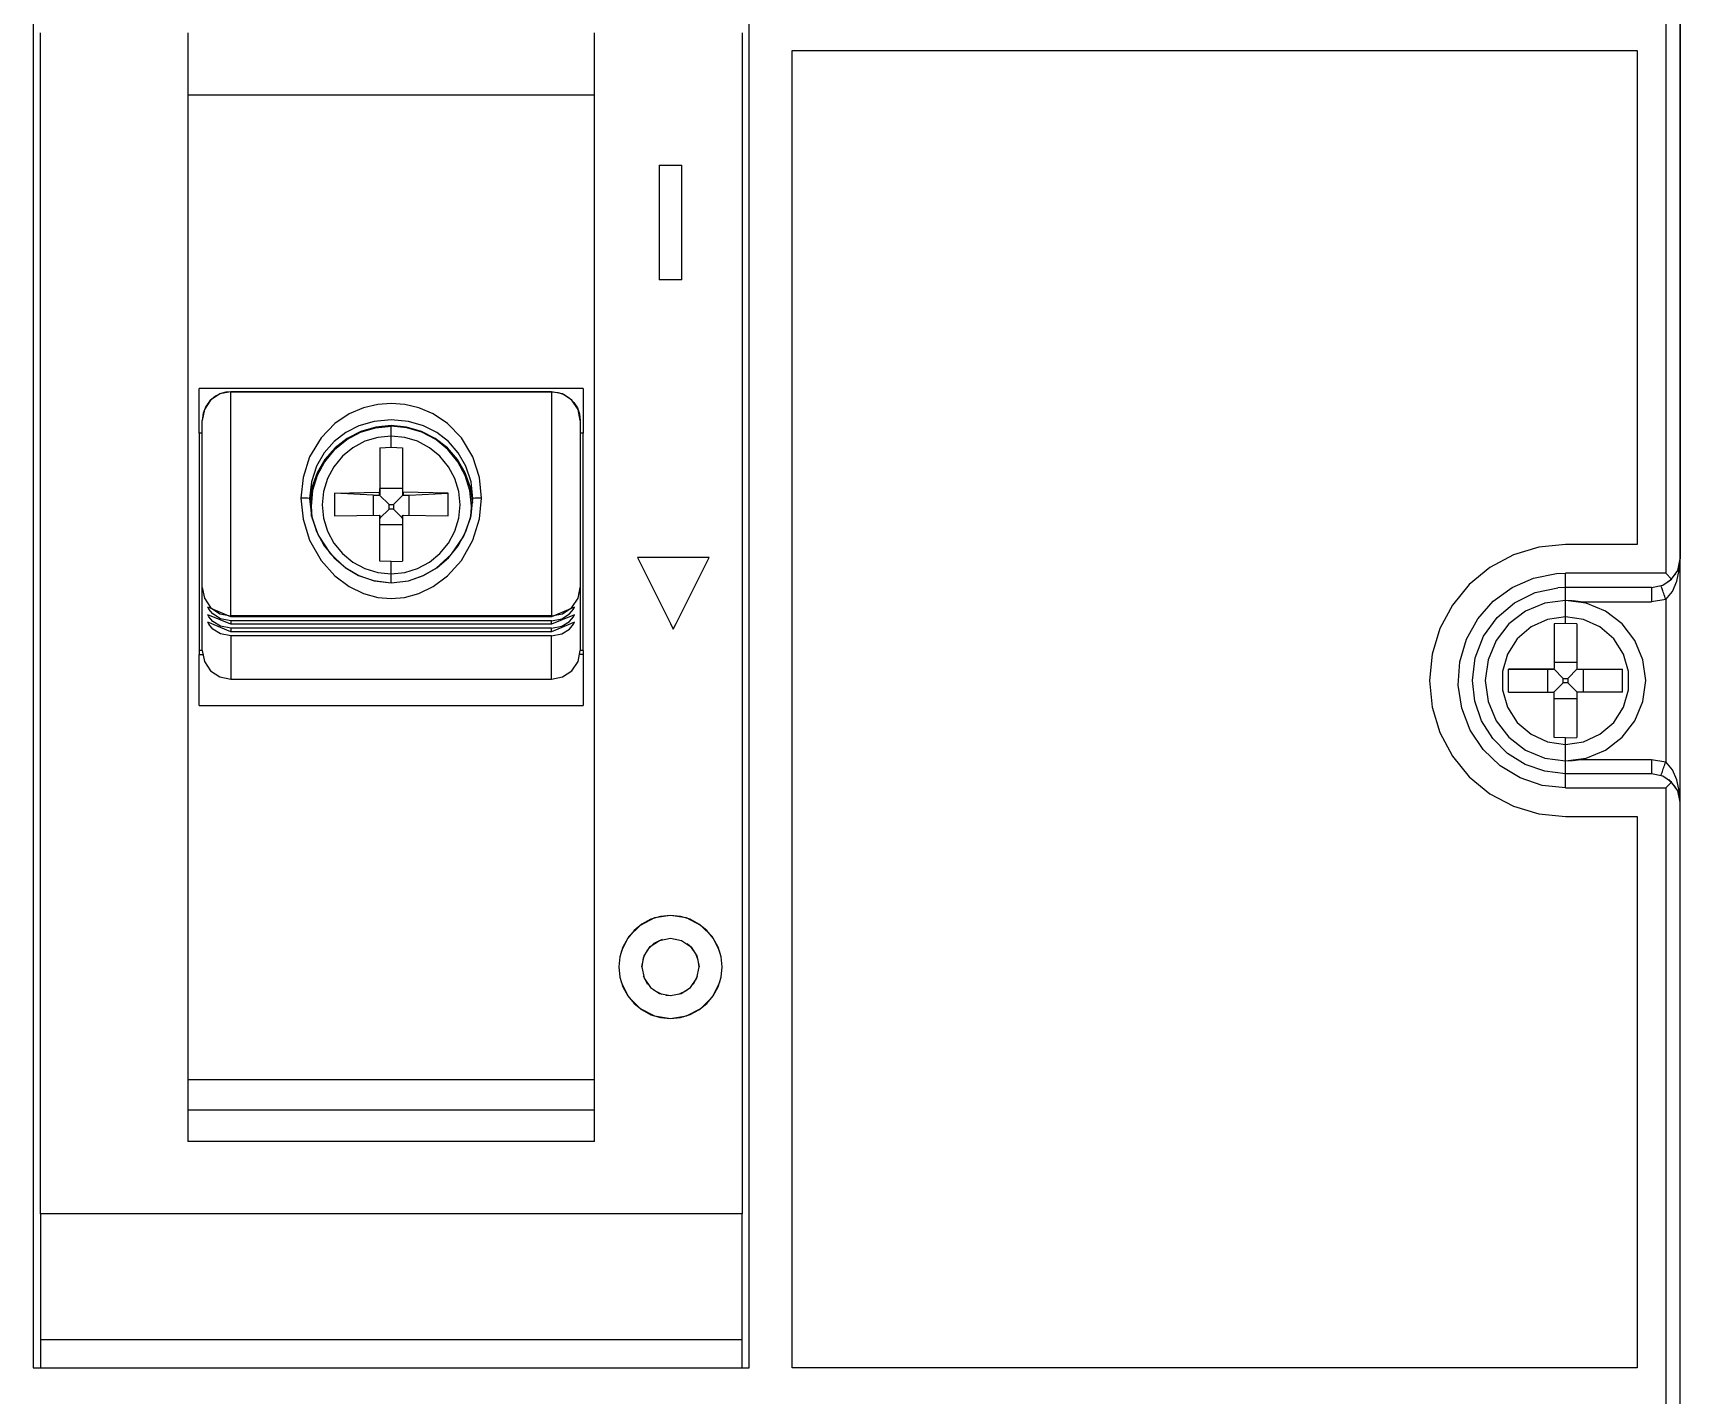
# Model space of a CAD drawing. Header units: millimetres. Extents: x 0 to 120, y 0 to 141.
# Drawn here: x 62.5 to 120, y 58.3 to 105.8 of the extents above; entities that cross this region are included whole.
import ezdxf

# ---------------------------------------------------------------- set-up
doc = ezdxf.new("R2010")
doc.units = ezdxf.units.MM

# ---------------------------------------------------------------- blocks, each defined once
blk = doc.blocks.new('CHINT_33b7f1845c325dab9e2d9ec35e9a58be_FACE_0')
at = {"color": 7, "linetype": 'CONTINUOUS', "true_color": 0x40d9ff}
for p, q in [((82.1, 103.672), (67.9, 103.672)), ((84.35, 101.232), (85.15, 101.232)), ((85.15, 97.232), (84.35, 97.232)), ((81.7, 93.428), (68.3, 93.428)), ((69.4, 93.321), (80.6, 93.321)), ((80.6, 93.321), (69.4, 93.321)), ((75, 91.382), (75, 91.771)), ((75.4, 89.94), (74.6, 89.94)), ((74.372, 89.712), (74.58, 89.704)), ((74.372, 89.712), (74.372, 89.013)), ((74.923, 89.223), (74.6, 88.904)), ((74.923, 89.223), (74.923, 89.377)), ((74.923, 89.377), (75.077, 89.377)), ((75.077, 89.223), (74.923, 89.223)), ((75.077, 89.377), (75.077, 89.223)), ((75.4, 88.904), (75.077, 89.223)), ((75.42, 89.704), (75.628, 89.712)), ((75.628, 89.013), (75.628, 89.712)), ((74.6, 88.684), (75.4, 88.684)), ((75, 87.387), (74.6, 87.402)), ((75, 87.387), (75.4, 87.402)), ((75, 86.964), (75, 87.387)), ((115.689, 86.969), (116, 86.982)), ((119.856, 86.966), (119.597, 86.68)), ((119.974, 87.258), (119.955, 87.187)), ((68.4, 84.283), (68.4, 86.489)), ((81.6, 86.489), (81.6, 84.283)), ((116.245, 86.022), (116, 86.032)), ((116.527, 85.982), (116.272, 86.019)), ((116.527, 85.982), (119, 85.982)), ((119.5, 86.068), (119, 85.982)), ((119.5, 86.068), (119.5, 80.397)), ((116, 85.232), (115.6, 85.218)), ((116, 85.232), (116, 85.46)), ((116.4, 85.218), (116, 85.232)), ((68.4, 84.282), (68.3, 84.282)), ((81.7, 84.282), (81.6, 84.282)), ((115.594, 83.638), (115.923, 83.309)), ((116.4, 83.861), (115.6, 83.861)), ((116.077, 83.309), (116.406, 83.638)), ((116.628, 82.832), (116.628, 83.632)), ((117.986, 82.832), (117.986, 83.632)), ((115.923, 83.155), (115.594, 82.826)), ((115.923, 83.309), (116.077, 83.309)), ((115.923, 83.155), (115.923, 83.309)), ((116.077, 83.155), (115.923, 83.155)), ((116.077, 83.309), (116.077, 83.155)), ((116.406, 82.826), (116.077, 83.155)), ((68.3, 82.364), (81.7, 82.364)), ((115.6, 82.604), (116.4, 82.604)), ((116, 81.232), (115.6, 81.246)), ((116, 81.232), (116.4, 81.246)), ((116, 81.005), (116, 81.232)), ((116, 80.432), (116.245, 80.443)), ((119, 79.982), (116, 79.982)), ((119, 80.482), (119.5, 80.397)), ((116, 79.482), (119.5, 79.482)), ((119.707, 79.689), (119.5, 79.482)), ((119.5, 79.482), (119.5, 29.482)), ((119.857, 79.498), (119.606, 79.778)), ((119.972, 79.219), (119.961, 79.257)), ((84.928, 74.216), (84.922, 74.217)), ((83.8, 72.92), (83.947, 72.636)), ((85.552, 72.635), (85.699, 72.919)), ((84.164, 72.422), (84.453, 72.277)), ((84.586, 72.246), (84.796, 72.233)), ((85.047, 72.277), (85.335, 72.421)), ((67.9, 69.301), (82.1, 69.301)), ((82.1, 68.228), (67.9, 68.228)), ((82.1, 67.138), (67.9, 67.138))]:
    blk.add_line(p, q, dxfattribs=at)
for points in [[(30.5, 86.982), (30.5, 119.232), (119.5, 119.232), (119.5, 86.982)], [(120, 87.482), (120, 119.232), (120, 119.232), (120, 87.482)], [(87.5, 59.232), (87.5, 113.632), (62.5, 113.632), (62.5, 59.232), (87.5, 59.232)], [(62.75, 85.232), (62.75, 86.727), (62.75, 88.221), (62.75, 89.713), (62.75, 91.204), (62.75, 92.691), (62.75, 94.176), (62.75, 95.656), (62.75, 97.132), (62.75, 98.602), (62.75, 100.066), (62.75, 101.524), (62.75, 102.974), (62.75, 104.416), (62.75, 105.849)], [(67.9, 105.849), (67.9, 104.416), (67.9, 102.974), (67.9, 101.524), (67.9, 100.066), (67.9, 98.602), (67.9, 97.132), (67.9, 95.656), (67.9, 94.176), (67.9, 92.691), (67.9, 91.204), (67.9, 89.713), (67.9, 88.221), (67.9, 86.727), (67.9, 85.232)], [(82.1, 85.232), (82.1, 86.727), (82.1, 88.221), (82.1, 89.713), (82.1, 91.204), (82.1, 92.691), (82.1, 94.176), (82.1, 95.656), (82.1, 97.132), (82.1, 98.602), (82.1, 100.066), (82.1, 101.524), (82.1, 102.974), (82.1, 104.416), (82.1, 105.849)], [(87.25, 105.849), (87.25, 104.416), (87.25, 102.974), (87.25, 101.524), (87.25, 100.066), (87.25, 98.602), (87.25, 97.132), (87.25, 95.656), (87.25, 94.176), (87.25, 92.691), (87.25, 91.204), (87.25, 89.713), (87.25, 88.221), (87.25, 86.727), (87.25, 85.232)], [(116, 78.482), (118.5, 78.482), (118.5, 59.232), (89, 59.232), (89, 105.232), (118.5, 105.232), (118.5, 87.982), (116, 87.982)], [(84.35, 101.232), (84.35, 100.948), (84.35, 100.664), (84.35, 100.379), (84.35, 100.094), (84.35, 99.809), (84.35, 99.524), (84.35, 99.238), (84.35, 98.952), (84.35, 98.666), (84.35, 98.38), (84.35, 98.093), (84.35, 97.807), (84.35, 97.52), (84.35, 97.232)], [(85.15, 97.232), (85.15, 97.52), (85.15, 97.807), (85.15, 98.093), (85.15, 98.38), (85.15, 98.666), (85.15, 98.952), (85.15, 99.238), (85.15, 99.524), (85.15, 99.809), (85.15, 100.094), (85.15, 100.379), (85.15, 100.664), (85.15, 100.948), (85.15, 101.232)], [(68.3, 91.872), (68.3, 91.907), (68.3, 91.957), (68.3, 92.02), (68.3, 92.097), (68.3, 92.186), (68.3, 92.287), (68.3, 92.4), (68.3, 92.523), (68.3, 92.656), (68.3, 92.797), (68.3, 92.946), (68.3, 93.102), (68.3, 93.263), (68.3, 93.428)], [(69.4, 93.321), (69.228, 93.307), (69.047, 93.257), (68.864, 93.166), (68.671, 93.006), (68.524, 92.803), (68.431, 92.57), (68.4, 92.321)], [(69.4, 93.321), (69.017, 93.245), (68.693, 93.028), (68.476, 92.704), (68.4, 92.321)], [(69.4, 85.493), (69.4, 85.66), (69.4, 86.004), (69.4, 86.509), (69.4, 87.151), (69.4, 87.9), (69.4, 88.72), (69.4, 89.572), (69.4, 90.415), (69.4, 91.211), (69.4, 91.921), (69.4, 92.511), (69.4, 92.954), (69.4, 93.229), (69.4, 93.321)], [(69.4, 93.321), (69.4, 93.321), (69.4, 93.321), (69.4, 93.321), (69.4, 93.321), (69.4, 93.321), (69.4, 93.321), (69.4, 93.321), (69.4, 93.321), (69.4, 93.321), (69.4, 93.321), (69.4, 93.321), (69.4, 93.321), (69.4, 93.321), (69.4, 93.321)], [(80.6, 93.321), (80.826, 93.296), (81.04, 93.22), (81.219, 93.107), (81.379, 92.948), (81.5, 92.758), (81.575, 92.545), (81.6, 92.321)], [(80.6, 93.321), (80.6, 93.321), (80.6, 93.321), (80.6, 93.321), (80.6, 93.321), (80.6, 93.321), (80.6, 93.321), (80.6, 93.321), (80.6, 93.321), (80.6, 93.321), (80.6, 93.321), (80.6, 93.321), (80.6, 93.321), (80.6, 93.321), (80.6, 93.321)], [(80.6, 93.321), (80.6, 93.229), (80.6, 92.954), (80.6, 92.511), (80.6, 91.921), (80.6, 91.211), (80.6, 90.415), (80.6, 89.572), (80.6, 88.72), (80.6, 87.9), (80.6, 87.151), (80.6, 86.509), (80.6, 86.004), (80.6, 85.66), (80.6, 85.493)], [(81.6, 92.321), (81.524, 92.704), (81.307, 93.028), (80.983, 93.245), (80.6, 93.321)], [(81.7, 93.428), (81.7, 93.263), (81.7, 93.102), (81.7, 92.946), (81.7, 92.797), (81.7, 92.656), (81.7, 92.523), (81.7, 92.4), (81.7, 92.287), (81.7, 92.186), (81.7, 92.097), (81.7, 92.02), (81.7, 91.957), (81.7, 91.907), (81.7, 91.872)], [(78.15, 89.606), (78.077, 90.33), (77.849, 91.044), (77.45, 91.714), (76.963, 92.215), (76.466, 92.546), (75.966, 92.758), (75.471, 92.873), (75.002, 92.908), (74.532, 92.873), (74.036, 92.759), (73.535, 92.547), (73.037, 92.216), (72.55, 91.714), (72.151, 91.044), (71.923, 90.33), (71.85, 89.606)], [(68.4, 86.489), (68.4, 86.613), (68.4, 86.87), (68.4, 87.246), (68.4, 87.724), (68.4, 88.282), (68.4, 88.893), (68.4, 89.528), (68.4, 90.156), (68.4, 90.749), (68.4, 91.278), (68.4, 91.718), (68.4, 92.048), (68.4, 92.252), (68.4, 92.321)], [(68.4, 92.321), (68.4, 92.321), (68.4, 92.321), (68.4, 92.321), (68.4, 92.321), (68.4, 92.321), (68.4, 92.321), (68.4, 92.321), (68.4, 92.321), (68.4, 92.321), (68.4, 92.321), (68.4, 92.321), (68.4, 92.321), (68.4, 92.321), (68.4, 92.321)], [(77.85, 89.591), (77.788, 90.179), (77.61, 90.721), (77.339, 91.191), (76.995, 91.582), (76.59, 91.894), (76.128, 92.128), (75.599, 92.283), (75, 92.34), (74.401, 92.283), (73.872, 92.128), (73.41, 91.894), (73.005, 91.582), (72.661, 91.191), (72.39, 90.721), (72.212, 90.179), (72.15, 89.591)], [(77.846, 89.44), (77.767, 89.974), (77.588, 90.482), (77.316, 90.948), (76.961, 91.355), (76.536, 91.687), (76.056, 91.934), (75.538, 92.085), (75, 92.136), (74.462, 92.085), (73.944, 91.934), (73.464, 91.687), (73.039, 91.355), (72.684, 90.948), (72.412, 90.482), (72.233, 89.974), (72.154, 89.44)], [(72.2, 89.321), (72.254, 89.867), (72.413, 90.392), (72.672, 90.875), (73.02, 91.299), (73.445, 91.647), (73.929, 91.906), (74.454, 92.065), (75, 92.118)], [(75, 92.117), (74.454, 92.063), (73.928, 91.904), (73.444, 91.646), (73.02, 91.298), (72.672, 90.874), (72.413, 90.391), (72.254, 89.866), (72.2, 89.321)], [(77.8, 89.321), (77.746, 89.867), (77.587, 90.392), (77.328, 90.875), (76.98, 91.299), (76.555, 91.647), (76.071, 91.906), (75.546, 92.065), (75, 92.118)], [(75, 91.771), (75, 91.817), (75, 91.86), (75, 91.9), (75, 91.937), (75, 91.971), (75, 92.001), (75, 92.028), (75, 92.052), (75, 92.072), (75, 92.089), (75, 92.102), (75, 92.111), (75, 92.117), (75, 92.118)], [(75, 92.118), (75, 92.118), (75, 92.118), (75, 92.118), (75, 92.118), (75, 92.118), (75, 92.118), (75, 92.118), (75, 92.118), (75, 92.118), (75, 92.118), (75, 92.117), (75, 92.117), (75, 92.117), (75, 92.117)], [(77.8, 89.321), (77.746, 89.866), (77.587, 90.391), (77.328, 90.874), (76.98, 91.298), (76.556, 91.646), (76.072, 91.904), (75.546, 92.063), (75, 92.117)], [(81.6, 92.321), (81.6, 92.321), (81.6, 92.321), (81.6, 92.321), (81.6, 92.321), (81.6, 92.321), (81.6, 92.321), (81.6, 92.321), (81.6, 92.321), (81.6, 92.321), (81.6, 92.321), (81.6, 92.321), (81.6, 92.321), (81.6, 92.321), (81.6, 92.321)], [(81.6, 92.321), (81.6, 92.252), (81.6, 92.048), (81.6, 91.718), (81.6, 91.278), (81.6, 90.749), (81.6, 90.156), (81.6, 89.528), (81.6, 88.893), (81.6, 88.282), (81.6, 87.724), (81.6, 87.246), (81.6, 86.87), (81.6, 86.613), (81.6, 86.489)], [(68.4, 91.872), (68.3, 91.872), (68.3, 84.282)], [(75, 91.771), (74.53, 91.725), (74.079, 91.588), (73.663, 91.366), (73.298, 91.067), (72.999, 90.703), (72.776, 90.287), (72.639, 89.837), (72.593, 89.368), (72.639, 88.899), (72.776, 88.448), (72.999, 88.032), (73.298, 87.668), (73.663, 87.369), (74.079, 87.147), (74.53, 87.01), (75, 86.964)], [(75, 86.964), (75.47, 87.01), (75.921, 87.147), (76.337, 87.369), (76.702, 87.668), (77.001, 88.032), (77.224, 88.448), (77.361, 88.899), (77.407, 89.368), (77.361, 89.837), (77.224, 90.287), (77.001, 90.703), (76.702, 91.067), (76.337, 91.366), (75.921, 91.588), (75.47, 91.725), (75, 91.771)], [(81.7, 84.282), (81.7, 91.872), (81.6, 91.872)], [(74.6, 91.365), (75, 91.382), (75.4, 91.365)], [(74.6, 91.365), (74.6, 91.267), (74.6, 91.168), (74.6, 91.066), (74.6, 90.962), (74.6, 90.856), (74.6, 90.748), (74.6, 90.638), (74.6, 90.527), (74.6, 90.415), (74.6, 90.301), (74.6, 90.185), (74.6, 90.069), (74.6, 89.952), (74.6, 89.834)], [(75.4, 91.365), (75.4, 91.267), (75.4, 91.168), (75.4, 91.066), (75.4, 90.962), (75.4, 90.856), (75.4, 90.748), (75.4, 90.638), (75.4, 90.527), (75.4, 90.415), (75.4, 90.301), (75.4, 90.185), (75.4, 90.069), (75.4, 89.952), (75.4, 89.834)], [(74.372, 89.712), (73.016, 89.783), (74.58, 89.814), (74.58, 89.704)], [(73.016, 89.783), (73.016, 88.984), (74.58, 89.015), (74.6, 88.995), (74.6, 88.885)], [(74.58, 89.814), (74.6, 89.834), (74.6, 89.724), (74.594, 89.709)], [(74.6, 89.724), (74.6, 89.74), (74.6, 89.757), (74.6, 89.774), (74.6, 89.79), (74.6, 89.806), (74.6, 89.822), (74.6, 89.837), (74.6, 89.853), (74.6, 89.868), (74.6, 89.883), (74.6, 89.897), (74.6, 89.912), (74.6, 89.926), (74.6, 89.94)], [(75.4, 89.94), (75.4, 89.926), (75.4, 89.912), (75.4, 89.897), (75.4, 89.883), (75.4, 89.868), (75.4, 89.853), (75.4, 89.837), (75.4, 89.822), (75.4, 89.806), (75.4, 89.79), (75.4, 89.774), (75.4, 89.757), (75.4, 89.74), (75.4, 89.724)], [(75.42, 89.814), (75.4, 89.834), (75.4, 89.724), (75.406, 89.709)], [(75.4, 88.885), (75.4, 88.995), (75.42, 89.015), (76.984, 88.984), (76.984, 89.783)], [(75.628, 89.712), (76.984, 89.783), (75.42, 89.814), (75.42, 89.704)], [(71.85, 89.606), (71.923, 88.875), (72.151, 88.139), (72.55, 87.431), (73.037, 86.887), (73.534, 86.517), (74.034, 86.273), (74.529, 86.138), (74.998, 86.095), (75.468, 86.137), (75.964, 86.273), (76.465, 86.516), (76.963, 86.887), (77.45, 87.432), (77.849, 88.14), (78.077, 88.876), (78.15, 89.606)], [(72.15, 89.591), (72.081, 89.601), (71.85, 89.606)], [(72.15, 89.591), (72.212, 88.996), (72.39, 88.437), (72.661, 87.94), (73.005, 87.517), (73.41, 87.17), (73.872, 86.901), (74.401, 86.718), (75, 86.648), (75.599, 86.718), (76.128, 86.901), (76.59, 87.17), (76.995, 87.517), (77.339, 87.939), (77.61, 88.436), (77.788, 88.995), (77.85, 89.59)], [(72.15, 89.591), (72.229, 88.923), (72.448, 88.309), (72.865, 87.671), (73.398, 87.179), (73.858, 86.908), (74.382, 86.723), (74.994, 86.648), (75.607, 86.72), (76.121, 86.898), (76.572, 87.157), (77.11, 87.642), (77.534, 88.273), (77.766, 88.902), (77.85, 89.59)], [(72.219, 88.965), (72.2, 89.29), (72.2, 89.321), (72.228, 88.924)], [(74.58, 89.704), (74.594, 89.709), (74.923, 89.377)], [(75.077, 89.377), (75.406, 89.709), (75.42, 89.704)], [(77.781, 88.965), (77.8, 89.29), (77.8, 89.321), (77.772, 88.924)], [(78.15, 89.606), (77.919, 89.601), (77.85, 89.591)], [(77.85, 89.59), (77.85, 89.591), (77.85, 89.59)], [(74.6, 87.402), (74.6, 87.507), (74.6, 87.613), (74.6, 87.721), (74.6, 87.831), (74.6, 87.942), (74.6, 88.055), (74.6, 88.169), (74.6, 88.284), (74.6, 88.401), (74.6, 88.518), (74.6, 88.637), (74.6, 88.755), (74.6, 88.875), (74.6, 88.995)], [(75.4, 88.995), (75.4, 88.875), (75.4, 88.755), (75.4, 88.637), (75.4, 88.518), (75.4, 88.401), (75.4, 88.284), (75.4, 88.169), (75.4, 88.055), (75.4, 87.942), (75.4, 87.831), (75.4, 87.721), (75.4, 87.613), (75.4, 87.507), (75.4, 87.402)], [(84.95, 85.232), (86.1, 87.532), (83.6, 87.532), (84.75, 85.232), (84.85, 85.032), (84.95, 85.232)], [(116, 87.982), (115.073, 87.891), (114.182, 87.621), (113.361, 87.182), (112.641, 86.591), (112.051, 85.871), (111.612, 85.05), (111.341, 84.159), (111.25, 83.232)], [(119.5, 86.068), (119.738, 86.344), (119.89, 86.702), (119.974, 87.087), (120, 87.482)], [(119.707, 86.775), (119.917, 87.082), (120, 87.482)], [(120, 22.232), (120, 22.732), (120, 29.982), (120, 78.982), (120, 87.482)], [(75, 86.648), (75, 86.665), (75, 86.683), (75, 86.701), (75, 86.721), (75, 86.741), (75, 86.763), (75, 86.785), (75, 86.808), (75, 86.832), (75, 86.857), (75, 86.882), (75, 86.909), (75, 86.936), (75, 86.964)], [(116, 79.482), (115.187, 79.571), (114.413, 79.835), (113.714, 80.259), (113.124, 80.825), (112.671, 81.506), (112.376, 82.268), (112.253, 83.077), (112.309, 83.893), (112.539, 84.677), (112.935, 85.393), (113.476, 86.006), (114.137, 86.487), (114.887, 86.813), (115.689, 86.969)], [(119.707, 86.775), (119.5, 86.982), (116, 86.982)], [(116, 86.482), (116, 86.485), (116, 86.495), (116, 86.51), (116, 86.532), (116, 86.559), (116, 86.591), (116, 86.629), (116, 86.671), (116, 86.716), (116, 86.765), (116, 86.817), (116, 86.871), (116, 86.926), (116, 86.982)], [(68.4, 86.489), (68.476, 86.108), (68.693, 85.785), (69.017, 85.569), (69.4, 85.493)], [(80.6, 85.493), (80.983, 85.569), (81.307, 85.785), (81.524, 86.108), (81.6, 86.489)], [(112.75, 83.232), (112.849, 84.03), (113.142, 84.779), (113.609, 85.433), (114.222, 85.953), (114.944, 86.306), (115.731, 86.471)], [(119, 86.482), (116, 86.482), (115.731, 86.471)], [(116, 86.032), (116, 86.084), (116, 86.135), (116, 86.184), (116, 86.231), (116, 86.275), (116, 86.316), (116, 86.353), (116, 86.386), (116, 86.415), (116, 86.439), (116, 86.458), (116, 86.471), (116, 86.48), (116, 86.482)], [(119, 86.482), (119.4, 86.566), (119.707, 86.775)], [(119, 86.482), (119, 86.479), (119, 86.47), (119, 86.454), (119, 86.433), (119, 86.406), (119, 86.373), (119, 86.336), (119, 86.294), (119, 86.248), (119, 86.199), (119, 86.147), (119, 86.094), (119, 86.038), (119, 85.982)], [(119.5, 86.068), (119.481, 86.121), (119.463, 86.173), (119.445, 86.224), (119.428, 86.273), (119.411, 86.319), (119.396, 86.362), (119.382, 86.401), (119.37, 86.437), (119.359, 86.467), (119.35, 86.493), (119.343, 86.513), (119.338, 86.528), (119.334, 86.537), (119.333, 86.539)], [(81.397, 85.794), (80.6, 85.461), (69.4, 85.461), (68.603, 85.794)], [(69.4, 85.321), (69.039, 85.394), (68.776, 85.559), (68.632, 85.724), (68.603, 85.794)], [(80.6, 85.321), (80.96, 85.393), (81.225, 85.56), (81.367, 85.724), (81.397, 85.794)], [(116, 86.032), (115.275, 85.937), (114.6, 85.657), (114.02, 85.212), (113.575, 84.632), (113.295, 83.957), (113.2, 83.232), (113.295, 82.508), (113.575, 81.832), (114.02, 81.252), (114.6, 80.807), (115.275, 80.528), (116, 80.432)], [(116, 80.432), (116.725, 80.528), (117.4, 80.807), (117.98, 81.252), (118.425, 81.832), (118.705, 82.508), (118.8, 83.232), (118.705, 83.957), (118.425, 84.632), (117.98, 85.212), (117.4, 85.657), (116.725, 85.937), (116, 86.032)], [(116, 85.46), (116, 85.533), (116, 85.602), (116, 85.667), (116, 85.728), (116, 85.783), (116, 85.834), (116, 85.88), (116, 85.919), (116, 85.954), (116, 85.982), (116, 86.004), (116, 86.02), (116, 86.029), (116, 86.032)], [(62.75, 64.615), (62.75, 66.049), (62.75, 67.491), (62.75, 68.941), (62.75, 70.398), (62.75, 71.863), (62.75, 73.333), (62.75, 74.808), (62.75, 76.289), (62.75, 77.773), (62.75, 79.261), (62.75, 80.751), (62.75, 82.244), (62.75, 83.738), (62.75, 85.232)], [(67.9, 85.232), (67.9, 83.925), (67.9, 82.619), (67.9, 81.313), (67.9, 80.009), (67.9, 78.706), (67.9, 77.406), (67.9, 76.108), (67.9, 74.814), (67.9, 73.523), (67.9, 72.236), (67.9, 70.954), (67.9, 69.676), (67.9, 68.404), (67.9, 67.138)], [(81.397, 85.531), (80.6, 85.199), (69.4, 85.199), (68.603, 85.531)], [(69.4, 85.059), (69.039, 85.131), (68.776, 85.296), (68.632, 85.461), (68.603, 85.531)], [(81.397, 85.268), (80.6, 84.936), (69.4, 84.936), (68.603, 85.268)], [(69.4, 84.796), (69.039, 84.868), (68.776, 85.033), (68.632, 85.198), (68.603, 85.268)], [(80.6, 85.461), (80.6, 85.493), (69.4, 85.493), (69.4, 85.461)], [(80.6, 85.199), (80.6, 85.321), (69.4, 85.321), (69.4, 85.199)], [(80.6, 85.059), (80.96, 85.131), (81.225, 85.297), (81.367, 85.461), (81.397, 85.531)], [(80.6, 84.796), (80.96, 84.868), (81.225, 85.034), (81.367, 85.198), (81.397, 85.268)], [(82.1, 67.138), (82.1, 68.404), (82.1, 69.676), (82.1, 70.954), (82.1, 72.236), (82.1, 73.523), (82.1, 74.814), (82.1, 76.108), (82.1, 77.406), (82.1, 78.706), (82.1, 80.009), (82.1, 81.313), (82.1, 82.619), (82.1, 83.925), (82.1, 85.232)], [(87.25, 85.232), (87.25, 83.738), (87.25, 82.244), (87.25, 80.751), (87.25, 79.261), (87.25, 77.773), (87.25, 76.289), (87.25, 74.808), (87.25, 73.333), (87.25, 71.863), (87.25, 70.398), (87.25, 68.941), (87.25, 67.491), (87.25, 66.049), (87.25, 64.615)], [(116, 85.46), (115.372, 85.37), (114.796, 85.106), (114.316, 84.691), (113.974, 84.158), (113.795, 83.549), (113.795, 82.915), (113.974, 82.307), (114.316, 81.773), (114.796, 81.358), (115.372, 81.095), (116, 81.005)], [(115.6, 85.218), (115.6, 85.114), (115.6, 85.008), (115.6, 84.9), (115.6, 84.791), (115.6, 84.682), (115.6, 84.57), (115.6, 84.458), (115.6, 84.345), (115.6, 84.231), (115.6, 84.117), (115.6, 84.001), (115.6, 83.886), (115.6, 83.769), (115.6, 83.652)], [(116, 81.005), (116.628, 81.095), (117.204, 81.358), (117.684, 81.773), (118.026, 82.307), (118.205, 82.915), (118.205, 83.549), (118.026, 84.158), (117.684, 84.691), (117.204, 85.106), (116.628, 85.37), (116, 85.46)], [(116.4, 85.218), (116.4, 85.114), (116.4, 85.008), (116.4, 84.9), (116.4, 84.791), (116.4, 84.682), (116.4, 84.57), (116.4, 84.458), (116.4, 84.345), (116.4, 84.231), (116.4, 84.117), (116.4, 84.001), (116.4, 83.886), (116.4, 83.769), (116.4, 83.652)], [(80.6, 84.936), (80.6, 85.059), (69.4, 85.059), (69.4, 84.936)], [(69.4, 83.284), (80.6, 83.284), (80.6, 84.796), (69.4, 84.796), (69.4, 83.284)], [(68.3, 84.282), (68.3, 84.148), (68.409, 84.148)], [(68.3, 82.364), (68.3, 82.558), (68.3, 82.749), (68.3, 82.934), (68.3, 83.111), (68.3, 83.28), (68.3, 83.437), (68.3, 83.582), (68.3, 83.713), (68.3, 83.829), (68.3, 83.928), (68.3, 84.011), (68.3, 84.076), (68.3, 84.121), (68.3, 84.148)], [(68.4, 84.283), (68.476, 83.901), (68.693, 83.576), (69.018, 83.36), (69.4, 83.284)], [(80.6, 83.284), (80.982, 83.36), (81.307, 83.576), (81.524, 83.901), (81.6, 84.283)], [(81.7, 84.282), (81.7, 84.148), (81.591, 84.148)], [(81.7, 84.148), (81.7, 84.121), (81.7, 84.076), (81.7, 84.011), (81.7, 83.928), (81.7, 83.829), (81.7, 83.713), (81.7, 83.582), (81.7, 83.437), (81.7, 83.28), (81.7, 83.111), (81.7, 82.934), (81.7, 82.749), (81.7, 82.558), (81.7, 82.364)], [(114.014, 82.832), (114.014, 83.632), (115.372, 83.632), (115.372, 82.832)], [(115.58, 83.632), (115.463, 83.632), (115.347, 83.632), (115.231, 83.632), (115.115, 83.632), (115.001, 83.632), (114.887, 83.632), (114.774, 83.632), (114.662, 83.632), (114.551, 83.632), (114.441, 83.632), (114.332, 83.632), (114.225, 83.632), (114.119, 83.632), (114.014, 83.632)], [(115.372, 83.632), (115.385, 83.632), (115.398, 83.632), (115.412, 83.632), (115.426, 83.632), (115.44, 83.632), (115.455, 83.632), (115.47, 83.632), (115.485, 83.632), (115.5, 83.632), (115.516, 83.632), (115.531, 83.632), (115.547, 83.632), (115.564, 83.632), (115.58, 83.632)], [(115.594, 83.638), (115.6, 83.652), (115.58, 83.632), (115.594, 83.638)], [(116.406, 83.638), (116.42, 83.632), (116.4, 83.652), (116.406, 83.638)], [(116.42, 83.632), (116.537, 83.632), (116.653, 83.632), (116.769, 83.632), (116.885, 83.632), (116.999, 83.632), (117.113, 83.632), (117.226, 83.632), (117.338, 83.632), (117.449, 83.632), (117.559, 83.632), (117.668, 83.632), (117.775, 83.632), (117.881, 83.632), (117.986, 83.632)], [(111.25, 83.232), (111.341, 82.306), (111.612, 81.415), (112.051, 80.593), (112.641, 79.874), (113.361, 79.283), (114.182, 78.844), (115.073, 78.574), (116, 78.482)], [(116, 79.982), (115.277, 80.064), (114.59, 80.304), (113.974, 80.691), (113.459, 81.206), (113.072, 81.822), (112.831, 82.509), (112.75, 83.232)], [(114.014, 82.832), (114.119, 82.832), (114.225, 82.832), (114.332, 82.832), (114.441, 82.832), (114.551, 82.832), (114.662, 82.832), (114.774, 82.832), (114.887, 82.832), (115.001, 82.832), (115.115, 82.832), (115.231, 82.832), (115.347, 82.832), (115.463, 82.832), (115.58, 82.832)], [(115.594, 82.826), (115.58, 82.832), (115.6, 82.812), (115.594, 82.826)], [(116.406, 82.826), (116.42, 82.832), (116.4, 82.812), (116.406, 82.826)], [(117.986, 82.832), (117.881, 82.832), (117.775, 82.832), (117.668, 82.832), (117.559, 82.832), (117.449, 82.832), (117.338, 82.832), (117.226, 82.832), (117.113, 82.832), (116.999, 82.832), (116.885, 82.832), (116.769, 82.832), (116.653, 82.832), (116.537, 82.832), (116.42, 82.832)], [(115.6, 81.246), (115.6, 81.351), (115.6, 81.457), (115.6, 81.564), (115.6, 81.673), (115.6, 81.783), (115.6, 81.894), (115.6, 82.006), (115.6, 82.119), (115.6, 82.233), (115.6, 82.348), (115.6, 82.463), (115.6, 82.579), (115.6, 82.695), (115.6, 82.812)], [(116.4, 82.812), (116.4, 82.695), (116.4, 82.579), (116.4, 82.463), (116.4, 82.348), (116.4, 82.233), (116.4, 82.119), (116.4, 82.006), (116.4, 81.894), (116.4, 81.783), (116.4, 81.673), (116.4, 81.564), (116.4, 81.457), (116.4, 81.351), (116.4, 81.246)], [(116, 80.432), (116, 80.435), (116, 80.445), (116, 80.461), (116, 80.483), (116, 80.511), (116, 80.545), (116, 80.585), (116, 80.631), (116, 80.681), (116, 80.737), (116, 80.798), (116, 80.863), (116, 80.932), (116, 81.005)], [(116, 79.982), (116, 79.985), (116, 79.993), (116, 80.007), (116, 80.026), (116, 80.05), (116, 80.078), (116, 80.112), (116, 80.149), (116, 80.19), (116, 80.234), (116, 80.281), (116, 80.33), (116, 80.38), (116, 80.432)], [(116, 79.482), (116, 79.538), (116, 79.594), (116, 79.647), (116, 79.699), (116, 79.748), (116, 79.794), (116, 79.836), (116, 79.873), (116, 79.906), (116, 79.933), (116, 79.954), (116, 79.97), (116, 79.979), (116, 79.982)], [(116.272, 80.446), (116.527, 80.482), (119, 80.482)], [(119, 80.482), (119, 80.426), (119, 80.371), (119, 80.317), (119, 80.265), (119, 80.216), (119, 80.171), (119, 80.129), (119, 80.091), (119, 80.059), (119, 80.032), (119, 80.01), (119, 79.995), (119, 79.985), (119, 79.982)], [(119.707, 79.689), (119.4, 79.899), (119, 79.982)], [(119.333, 79.925), (119.334, 79.928), (119.338, 79.937), (119.343, 79.952), (119.35, 79.972), (119.359, 79.997), (119.37, 80.028), (119.382, 80.063), (119.396, 80.103), (119.411, 80.146), (119.428, 80.192), (119.445, 80.241), (119.463, 80.292), (119.481, 80.344), (119.5, 80.397)], [(120, 78.982), (119.974, 79.377), (119.89, 79.763), (119.738, 80.121), (119.5, 80.397)], [(120, 78.982), (119.917, 79.382), (119.707, 79.689)], [(86.55, 73.232), (86.515, 73.586), (86.411, 73.926), (86.243, 74.238), (86.018, 74.51), (85.745, 74.732), (85.435, 74.897), (85.098, 74.998), (84.749, 75.032), (84.4, 74.998), (84.064, 74.897), (83.754, 74.732), (83.481, 74.509), (83.256, 74.237), (83.089, 73.925), (82.985, 73.586), (82.95, 73.232)], [(86.469, 73.768), (86.214, 74.28), (85.813, 74.684), (85.309, 74.943), (84.75, 75.032), (84.191, 74.943), (83.687, 74.685), (83.287, 74.28), (83.032, 73.768)], [(83.75, 73.232), (83.827, 73.618), (84.046, 73.942), (84.37, 74.157), (84.75, 74.232), (85.131, 74.157), (85.455, 73.942), (85.673, 73.617), (85.75, 73.232)], [(84.458, 74.189), (84.175, 74.05), (83.948, 73.829), (83.801, 73.547), (83.75, 73.232)], [(85.75, 73.232), (85.722, 73.468), (85.639, 73.689), (85.508, 73.885), (85.335, 74.044)], [(82.95, 73.232), (82.985, 72.878), (83.09, 72.537), (83.259, 72.224), (83.485, 71.952), (83.758, 71.73), (84.068, 71.566), (84.403, 71.466), (84.751, 71.432), (85.098, 71.466), (85.433, 71.567), (85.743, 71.731), (86.016, 71.953), (86.242, 72.226), (86.411, 72.538), (86.515, 72.878), (86.55, 73.232)], [(83.75, 73.232), (83.828, 72.845), (84.048, 72.52), (84.371, 72.307), (84.75, 72.232), (85.128, 72.306), (85.451, 72.519), (85.671, 72.844), (85.75, 73.232)], [(83.031, 72.699), (83.287, 72.184), (83.689, 71.779), (84.193, 71.521), (84.75, 71.432), (85.307, 71.521), (85.812, 71.779), (86.213, 72.184), (86.469, 72.698)], [(87.25, 60.215), (87.25, 64.615), (62.75, 64.615), (62.75, 60.215)], [(87.25, 59.232), (87.25, 60.215), (62.75, 60.215), (62.75, 59.232)]]:
    blk.add_lwpolyline(points, dxfattribs=at)
blk = doc.blocks.new('CHINT_33b7f1845c325dab9e2d9ec35e9a58be')
at = {"true_color": 0x40d9ff}
blk.add_blockref('CHINT_33b7f1845c325dab9e2d9ec35e9a58be_FACE_0', (0, 0), dxfattribs=at)

msp = doc.modelspace()

# ---------------------------------------------------------------- block references
at = {"true_color": 0x40d9ff}
msp.add_blockref('CHINT_33b7f1845c325dab9e2d9ec35e9a58be', (0, 0), dxfattribs=at)

doc.saveas('drawing.dxf')
